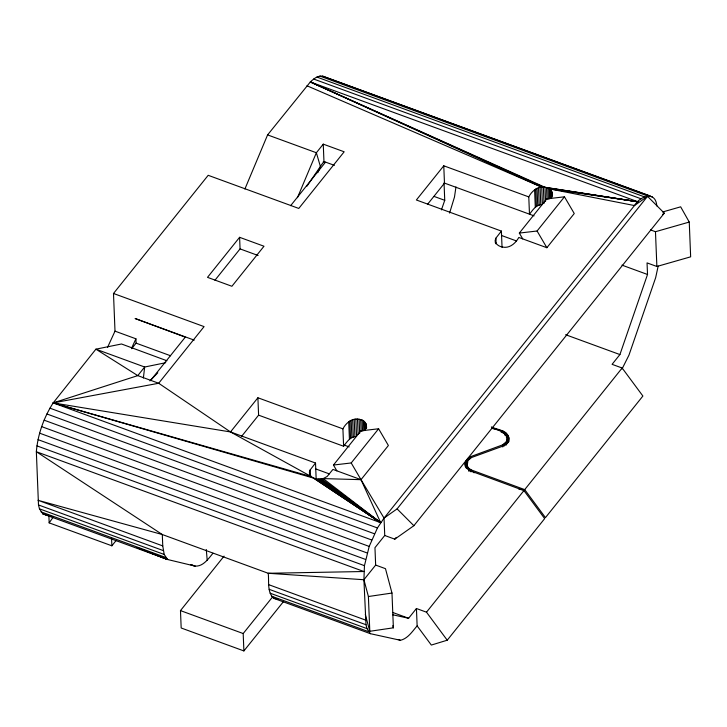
<?xml version="1.0" encoding="UTF-8"?>
<svg xmlns="http://www.w3.org/2000/svg" width="727" height="727" viewBox="0 0 727 727"><rect width="100%" height="100%" fill="white"/><g stroke="black" fill="none" stroke-linecap="round" stroke-linejoin="round"><path stroke-width="1.09" d="M491.379 426.931C497.05 429.802 508.418 430.22 508.918 438.717C508.691 442.325 505.619 444.96 502.475 446.26L471.45 457.565C466.825 459.4 466.243 464.535 467.197 468.779M507.419 443.579C509.945 433.674 499.34 429.739 491.497 428.33M465.298 466.552C464.417 462.454 466.752 458.383 470.514 456.683L502.675 444.86L506.228 441.852L507.255 439.362M166.956 360.774L121.509 343.989L95.9 349.178L53.18 402.903C43.838 417.525 37.777 434.401 36.35 451.721L38.486 504.947L39.467 508.827L42.884 513.898L167.619 559.517L194.99 566.088C203.124 566.742 208.395 558.736 212.947 553.274M656.808 205.923C655.654 190.31 639.869 196.072 634.471 205.559L384.038 518.097L377.449 527.956L369.198 546.422L364.454 565.67L363.918 579.728L365.999 624.738L366.981 628.619L370.397 633.69L400.468 640.296C408.011 638.488 412.354 631.345 417.134 625.892L416.435 608.508L426.495 612.189L447.232 640.205L544.668 518.605L523.931 490.589L469.951 470.705L466.161 467.279L465.216 464.444M455.974 186.93L454.475 197.062L449.586 213.075M143.383 378.013L144.673 367.017L165.747 362.709M309.438 474.613L309.947 470.196L315.518 463.044L230.504 431.947L53.18 402.903L137.785 375.614L144.673 367.017L95.9 349.178L137.785 375.614L158.686 383.265L230.504 431.947L311.365 476.639L380.684 522.695L361.001 479.675L351.205 462.963L333.457 465.035L336.855 470.851M495.314 242.645L495.814 238.238L501.394 231.086L416.38 199.989L443.77 165.801L528.783 196.899L529.483 214.283C532.718 209.921 536.317 204.487 542.415 204.514L541.715 187.13L310.347 81.96L267.591 134.904L244.899 189.011M658.171 266.037L655.654 277.696L628.964 355.139L622.067 368.907M441.425 209.921L444.742 200.316L444.043 182.931L534.072 215.855M467.07 465.616L468.488 467.961L470.96 469.824L524.712 489.616L545.45 517.633L642.886 396.033L622.148 368.016L612.089 364.336L619.913 354.567L647.521 274.479L647.048 262.892L656.872 266.482L690.65 256.831L689.251 222.062L680.663 206.822L662.679 211.966M297.452 197.689L316.372 152.743L323.261 144.146L344.171 151.789L298.779 208.44L208.186 175.307L113.494 293.481L115.002 331.148L107.523 347.442M317.781 172.672L320.825 165.665L323.96 161.53L323.261 144.146M131.896 347.542L135.913 338.8L115.002 331.148M306.967 186.157L320.389 166.483L316.372 152.743L267.591 134.904M116.075 540.561L111.867 545.804L49.154 522.867L53.053 517.36M363.818 430.757C368.816 427.385 365.935 420.406 360.674 419.597C353.258 417.162 346.17 422.369 342.917 428.857L343.607 446.242L258.594 415.153L257.903 397.769L342.917 428.857M549.694 198.798C554.683 195.418 551.802 188.447 546.54 187.63C539.125 185.194 532.046 190.41 528.783 196.899M131.632 348.696L136.085 343.144L135.913 338.8M239.601 237.311L207.513 277.35L231.904 286.274L263.992 246.235L239.601 237.311L240.064 248.898L214.956 280.24M150.525 380.521L185.276 337.155L135.095 318.517L194.218 340.136M290.618 205.696L325.369 162.33L323.279 161.567M230.504 431.947L257.903 397.769M241.746 436.182L258.594 415.153M427.612 204.223L444.47 183.186L443.77 165.801M283.339 601.765L243.89 650.929L181.177 627.992L180.478 610.607L224.052 556.137M333.457 465.035L360.846 430.847L378.603 428.776L388.391 445.497L361.001 479.675L323.206 478.593L316.736 479.029L53.18 402.903L158.686 383.265L204.078 326.614L113.494 293.481M522.731 238.883L519.323 233.076L546.713 198.889L564.47 196.817L574.257 213.529L546.868 247.716L518.814 237.456C515.57 243.254 509.7 248.598 502.611 247.071C499.222 246.562 495.269 244.308 495.223 240.473M351.205 462.963L378.603 428.776M519.323 233.076L537.08 231.004L564.47 196.817M243.89 650.929L243.191 633.544L272.779 596.676M384.038 518.097L397.096 508.882L647.53 196.345L664.305 213.165L413.872 525.703L394.797 539.161L384.737 535.481L384.038 518.097L361.001 479.675L332.939 469.415L327.132 476.485L323.206 478.593L380.684 522.695L53.18 402.903L311.365 476.639L309.847 474.667L309.357 472.441M384.737 535.481L374.959 547.695L375.65 565.079L363.918 579.728L368.398 596.522L369.798 631.29L393.38 627.819L391.98 593.05L385.474 568.668L375.65 565.079M394.797 539.161L396.224 537.389M392.525 614.733L408.61 618.268L416.435 608.508M426.495 612.189L523.931 490.589M622.148 368.016L524.712 489.616L519.051 489.444M343.607 446.242C346.852 441.88 350.45 436.454 356.548 436.473L355.848 419.088M149.935 380.903L157.777 372.797M650.065 195.908L322.561 76.117C317.717 75.444 313.637 78.87 310.347 81.96L543.369 187.112L544.023 203.406M647.53 196.345L634.471 205.559L549.267 188.847L549.657 198.625M662.488 214.447L664.305 213.165M501.167 432.256L503.075 431.202L503.157 433.31M447.232 640.205L431.329 645.067L417.134 625.892M650.565 229.914L655.472 231.713L689.251 222.062M368.398 596.522L391.98 593.05M363.918 579.728L268.218 573.276L162.303 534.536L38.022 500.294L162.757 545.913L164.202 554.456L167.619 559.517L137.094 547.631L142.328 549.648M549.267 188.847L637.861 201.752L310.347 81.96L544.986 187.284L637.861 201.752L547.976 188.157L548.412 199.025M637.861 201.752L546.54 187.63L547.022 199.589M162.757 545.913L162.303 534.536L36.35 451.721L363.863 571.513L268.218 573.276C269.217 581.446 266.927 591.878 273.534 598.257L277.832 599.202M492.152 428.13L503.075 431.202M50.063 515.97L42.884 513.898L52.262 516.761M652.419 196.972L322.561 76.117M319.862 76.071L647.366 195.863M316.872 77.053L644.386 196.844M313.673 79.034L641.187 198.825M434.074 196.417L444.742 200.316M621.967 265.137L647.521 274.479M323.96 161.53L334.411 165.356M501.639 235.53L516.524 240.973M565.633 334.711L619.913 354.567M240.064 248.898L258.094 255.495M136.085 343.144L170.581 355.757M343.862 444.96L349.178 446.905M315.5 468.842L329.313 473.895M49.936 408.165L377.449 527.956M46.892 413.972L374.405 533.763M44.12 420.179L371.633 539.97M41.684 426.64L369.198 546.422M39.64 433.174L367.153 552.965M38.049 439.644L365.563 559.436M36.941 445.878L364.454 565.67M392.644 612.434L408.61 618.268M268.672 584.653L365.536 620.086M38.486 504.947L163.221 550.575M269.144 589.315L365.999 624.738M398.332 639.524L400.468 640.296M39.467 508.827L164.202 554.456M270.126 593.196L366.981 628.619M40.948 511.835L165.683 557.455M271.598 596.204L368.462 631.627M273.534 598.257L370.397 633.69M180.478 610.607L243.191 633.544M146.545 551.293L167.619 559.517L150.789 552.774M306.967 85.768L541.715 187.13M313.746 478.157L380.684 522.695L321.643 478.984M315.182 478.684L380.684 522.695L320.007 479.184M316.736 479.029L380.684 522.695L318.362 479.202M474.122 472.832L470.96 469.824L471.041 471.932M397.096 508.882L413.872 525.703M537.08 231.004L546.868 247.716M392.816 625.702L393.38 627.819M365.308 614.497L369.798 631.29M206.286 549.485L207.195 560.244M655.472 231.713L656.872 266.482M552.266 192.746L552.347 194.918M551.884 191.646L552.102 197.081M551.248 190.61L551.502 197.135M550.366 189.665L550.712 198.362M544.986 187.284L545.559 201.406M540.088 187.33L540.779 204.714M538.516 187.72L539.216 205.105M537.053 188.275L537.753 205.659M535.735 188.984L536.435 206.368M534.599 189.829L535.299 207.213M501.394 231.086L502.048 247.38M508.791 437.218L508.955 441.434M508.291 435.764L508.546 442.089M507.446 434.401L507.782 442.825M507.301 438.072L507.473 442.289M507.082 437.863L507.255 442.071M506.892 440.635L507.019 443.797M506.483 435.591L506.565 437.699M506.274 433.156L506.437 437.372M506.228 441.852L506.356 445.015M504.802 432.083L504.929 435.246M505.292 442.979L505.374 445.088M495.814 238.238L496.032 243.663M504.093 443.997L504.174 446.105M495.387 239.337L495.56 243.69M502.675 444.86L502.757 446.969M470.514 456.683L470.596 458.792M469.606 468.97L469.687 471.078M468.888 457.674L468.979 459.782M468.488 467.961L468.615 471.123M467.525 458.837L467.688 463.054M467.634 466.834L467.725 468.942M466.861 463.063L466.979 468.561M466.443 460.127L466.743 467.506M465.689 461.518L465.943 467.843M465.271 462.972L465.398 466.134M366.39 424.704L366.59 428.012M366.017 423.605L366.19 427.958M365.372 422.578L365.636 429.094M364.491 421.633L364.845 430.32M363.391 420.806L363.791 430.584M362.11 420.124L362.546 430.984M360.674 419.597L361.146 431.547M359.12 419.243L359.683 433.365M357.493 419.07L358.111 434.283M354.213 419.288L354.912 436.673M352.65 419.679L353.34 437.063M351.186 420.233L351.877 437.618M349.869 420.942L350.559 438.326M348.733 421.796L349.423 439.181M315.518 463.044L316.172 479.338M309.947 470.196L310.202 476.712M309.511 471.305L309.647 474.558M111.558 538.207L111.867 545.804M48.918 516.188L49.154 522.867M194.99 566.088L190.719 564.615L194.99 566.088"/></g></svg>
